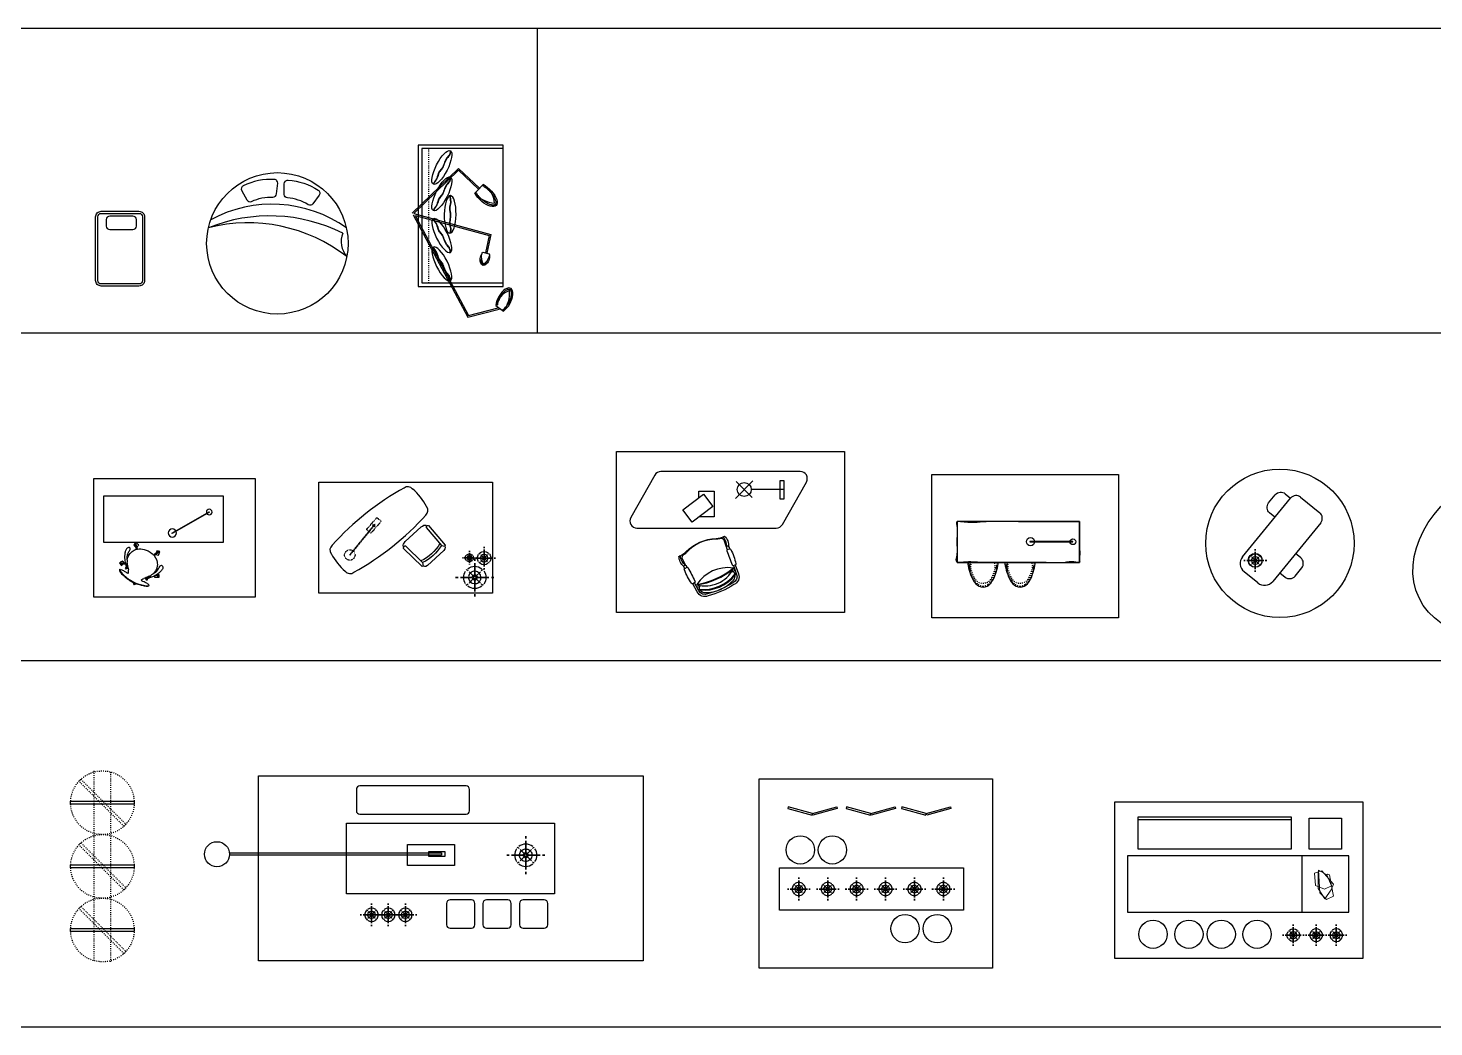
# Model space of a CAD drawing. Extents: x 185064 to 343242, y -369192 to -264966.
# Drawn here: x 209410 to 229290, y -330819 to -316695 of the extents above; entities that cross this region are included whole.
import ezdxf

# ---------------------------------------------------------------- set-up
doc = ezdxf.new("R2010")
doc.units = 0
doc.linetypes.add('ACAD_ISO03W100', pattern=[30, 12, -18])
doc.linetypes.add('DASH', pattern=[0.35, 0.25, -0.1])
doc.layers.add('01-12-Low Furniture', color=2, linetype='Continuous')

# ---------------------------------------------------------------- blocks, each defined once
blk = doc.blocks.new('WERAWERAWE')
at = {"color": 8, "linetype": 'Continuous'}
for p, q in [((106864, -18799), (106864, -18775)), ((106864, -18775), (106864, -18799)), ((106864, -18945), (106864, -18824)), ((106864, -18824), (106864, -18945)), ((106669, -18969), (106693, -18969)), ((106693, -18969), (106669, -18969)), ((106718, -18969), (106839, -18969)), ((106839, -18969), (106718, -18969)), ((106806, -18911), (106854, -18960)), ((106854, -18960), (106806, -18911)), ((106806, -19027), (106854, -18979)), ((106854, -18979), (106806, -19027)), ((106873, -18960), (106922, -18911)), ((106922, -18911), (106873, -18960)), ((106873, -18979), (106922, -19027)), ((106922, -19027), (106873, -18979)), ((106888, -18969), (107009, -18969)), ((107009, -18969), (106888, -18969)), ((106931, -18902), (106941, -18892)), ((106941, -18892), (106931, -18902)), ((107058, -18969), (107034, -18969)), ((107034, -18969), (107058, -18969)), ((106864, -19115), (106864, -18994)), ((106864, -18994), (106864, -19115)), ((106864, -19164), (106864, -19140)), ((106864, -19140), (106864, -19164))]:
    blk.add_line(p, q, dxfattribs=at)
at = {"color": 3, "linetype": 'Continuous'}
for p, q in [((106786, -18892), (106796, -18902)), ((106796, -18902), (106786, -18892)), ((106786, -19047), (106796, -19037)), ((106796, -19037), (106786, -19047)), ((106931, -19037), (106941, -19047)), ((106941, -19047), (106931, -19037))]:
    blk.add_line(p, q, dxfattribs=at)
for major_axis, start_param, end_param in [((-114, 0), -0.613826, 0.003279), ((114, 0), 3.138263, 3.755368), ((111, 24), 2.125594, 2.22504), ((111, 24), 2.125594, 2.22504), ((114, 0), 0.888609, 2.25296), ((-111, 25), 4.06263, 4.162076), ((114, 0), -0.003338, 0.613767), ((-114, 0), 2.527791, 3.144896), ((-111, 24), 0.918242, 1.017688), ((-111, 24), 0.918242, 1.017688), ((114, 0), 4.03019, 5.394541), ((111, 25), -1.01888, -0.919434), ((111, 25), -1.01888, -0.919434)]:
    blk.add_ellipse((106864, -18969), major_axis=major_axis, ratio=1, start_param=start_param, end_param=end_param, dxfattribs=at)
at = {"color": 8, "linetype": 'Continuous', "extrusion": (0, 0, -1)}
for major_axis, start_param, end_param in [((45.3, 45.3), 3.843152, 3.942598), ((45.3, 45.3), 3.843152, 3.942598), ((45.3, 45.3), 4.030214, 5.394564), ((46, 44.7), 3.127109, 3.744214), ((10.2, 9.6), 4.712363, 10.995548), ((9.91, 9.91), 3.372739, 4.481242), ((9.91, 9.91), -1.33965, -0.231147), ((9.91, 9.91), 1.801943, 2.910446), ((45.3, 45.3), -0.801005, -0.701559), ((45.3, 45.3), -0.801005, -0.701559), ((45.3, 45.3), 0.888621, 2.252972), ((45.3, 45.3), -0.617105, 0), ((9.91, 9.91), 0.231147, 1.33965), ((46, 44.7), -0.014483, 0.602622), ((45.3, 45.3), 0.701559, 0.801005), ((45.3, 45.3), 0.701559, 0.801005), ((45.3, 45.3), 2.524488, 3.141593), ((45.3, 45.3), 2.340587, 2.440033), ((45.3, 45.3), 2.340587, 2.440033)]:
    blk.add_ellipse((106864, -18969), major_axis=major_axis, ratio=1, start_param=start_param, end_param=end_param, dxfattribs=at)
at = {"color": 8, "linetype": 'Continuous'}
for major_axis, start_param, end_param in [((-24.9, 0), 3.141593, 9.424778), ((24.9, 0.3), 1.789211, 2.897713), ((-24.9, 0.3), 0.243913, 1.352416), ((12.5, 0.1), 1.791898, 2.9004), ((-12.5, 0.1), 0.240329, 1.348832), ((-12.5, 0.1), 3.382057, 4.49056), ((12.5, 0.1), -1.349407, -0.240905), ((-24.9, 0.3), 3.385683, 4.494186), ((24.9, 0.3), -1.352603, -0.2441)]:
    blk.add_ellipse((106864, -18969), major_axis=major_axis, ratio=1, start_param=start_param, end_param=end_param, dxfattribs=at)
at = {"color": 1, "linetype": 'Continuous'}
blk.add_ellipse((106864, -18969), major_axis=(-111, 25), ratio=1, start_param=4.06263, end_param=4.162076, dxfattribs=at)
blk = doc.blocks.new('awesear')
at = {"color": 3}
blk.add_line((554427, -1110411), (554429, -1110411), dxfattribs=at)
blk.add_lwpolyline([(554426, -1110411), (554430, -1110411), (554430, -1109804), (554426, -1109804), (554426, -1110411)], dxfattribs=at)
for centre, radius in [((554428, -1109804), 40.3), ((554428, -1110404), 57.6)]:
    blk.add_circle(centre, radius, dxfattribs=at)
blk = doc.blocks.new('A$C369B77DF')
at = {"layer": '01-12-Low Furniture', "color": 3}
for points, knots in [([(74, 406), (74, 405), (75, 404), (75, 403), (75, 403), (75, 403), (75, 403), (62, 397), (48, 391), (35, 385), (35, 385), (35, 385), (34, 385), (26, 402), (19, 419), (11, 436), (11, 436), (11, 437), (11, 437), (11, 437), (11, 437), (11, 437), (21, 441), (31, 446), (41, 450), (44, 452), (48, 454), (52, 455), (52, 455), (52, 455), (52, 455), (55, 448), (58, 441), (61, 435)], [0, 0, 0, 0, 1, 1, 1, 2, 2, 2, 3, 3, 3, 4, 4, 4, 5, 5, 5, 6, 6, 6, 7, 7, 7, 8, 8, 8, 9, 9, 9, 10, 10, 10, 11, 11, 11, 11]), ([(74, 406), (72, 407), (66, 410), (63, 412), (58, 415), (47, 421), (39, 425), (36, 427), (32, 428), (31, 431), (28, 436), (33, 442), (39, 440), (40, 440), (42, 439), (43, 439), (50, 435), (57, 431), (64, 427)], [0, 0, 0, 0, 1, 1, 1, 2, 2, 2, 3, 3, 3, 4, 4, 4, 5, 5, 5, 6, 6, 6, 6]), ([(59, 520), (57, 512), (70, 510), (76, 509), (93, 507), (112, 506), (130, 507), (145, 508), (161, 509), (175, 510), (180, 510), (187, 510), (192, 509), (194, 509), (196, 509), (197, 506)], [0, 0, 0, 0, 1, 1, 1, 2, 2, 2, 3, 3, 3, 4, 4, 4, 5, 5, 5, 5]), ([(59, 520), (59, 522), (58, 526), (59, 528), (61, 534), (71, 540), (75, 543), (100, 558), (128, 564), (157, 571), (173, 576), (189, 579), (205, 583), (217, 585), (232, 588), (245, 589), (274, 593), (302, 594), (331, 593)], [0, 0, 0, 0, 1, 1, 1, 2, 2, 2, 3, 3, 3, 4, 4, 4, 5, 5, 5, 6, 6, 6, 6]), ([(59, 520), (59, 520), (59, 520), (59, 520), (65, 529), (74, 534), (83, 539), (102, 548), (124, 554), (146, 560), (175, 567), (203, 575), (233, 579), (247, 581), (262, 583), (276, 584), (316, 587), (356, 584), (396, 577), (425, 572), (454, 564), (482, 556), (497, 552), (512, 548), (525, 542), (537, 536), (550, 531), (557, 520)], [0, 0, 0, 0, 1, 1, 1, 2, 2, 2, 3, 3, 3, 4, 4, 4, 5, 5, 5, 6, 6, 6, 7, 7, 7, 8, 8, 8, 9, 9, 9, 9]), ([(61, 435), (61, 435), (61, 435), (61, 434), (61, 433), (62, 431), (63, 430)], [0, 0, 0, 0, 1, 1, 1, 2, 2, 2, 2]), ([(100, 408), (100, 408), (100, 408), (101, 408), (110, 421), (121, 431), (126, 444), (127, 445), (128, 447), (128, 448), (128, 452), (124, 454), (123, 458), (121, 464), (127, 470), (134, 466), (141, 462), (156, 447), (159, 444)], [0, 0, 0, 0, 1, 1, 1, 2, 2, 2, 3, 3, 3, 4, 4, 4, 5, 5, 5, 6, 6, 6, 6]), ([(197, 506), (198, 503), (196, 497), (195, 493), (191, 485), (185, 474), (179, 467), (178, 466), (178, 464), (176, 463)], [0, 0, 0, 0, 1, 1, 1, 2, 2, 2, 3, 3, 3, 3]), ([(197, 506), (197, 506), (197, 506), (197, 506), (193, 491), (185, 477), (176, 463)], [0, 0, 0, 0, 1, 1, 1, 2, 2, 2, 2]), ([(331, 593), (338, 601), (346, 607), (354, 615), (355, 614), (356, 613), (357, 612), (363, 605), (371, 597), (378, 589), (378, 589), (378, 589), (378, 588)], [0, 0, 0, 0, 1, 1, 1, 2, 2, 2, 3, 3, 3, 4, 4, 4, 4]), ([(557, 520), (557, 523), (557, 528), (556, 530), (553, 534), (548, 538), (542, 542), (525, 553), (505, 559), (486, 564), (450, 574), (416, 583), (378, 588)], [0, 0, 0, 0, 1, 1, 1, 2, 2, 2, 3, 3, 3, 4, 4, 4, 4]), ([(557, 520), (558, 511), (544, 509), (537, 509), (521, 507), (503, 506), (485, 507), (473, 508), (460, 509), (448, 509), (441, 510), (431, 511), (424, 509), (422, 509), (418, 508), (419, 505)], [0, 0, 0, 0, 1, 1, 1, 2, 2, 2, 3, 3, 3, 4, 4, 4, 5, 5, 5, 5]), ([(419, 505), (419, 505), (419, 505), (419, 505), (418, 501), (420, 497), (421, 494), (425, 483), (433, 471), (440, 462)], [0, 0, 0, 0, 1, 1, 1, 2, 2, 2, 3, 3, 3, 3]), ([(419, 505), (419, 505), (419, 505), (419, 505), (423, 492), (432, 474), (440, 462)], [0, 0, 0, 0, 1, 1, 1, 2, 2, 2, 2]), ([(521, 400), (514, 410), (503, 423), (495, 434), (492, 439), (489, 444), (488, 449), (490, 454), (494, 457), (493, 462), (491, 468), (486, 469), (481, 466), (476, 463), (460, 447), (456, 443)], [0, 0, 0, 0, 1, 1, 1, 2, 2, 2, 3, 3, 3, 4, 4, 4, 5, 5, 5, 5]), ([(89, 341), (79, 325), (66, 298), (61, 281), (57, 266), (55, 248), (54, 231), (53, 215), (54, 198), (52, 183), (49, 169), (41, 162), (29, 165), (13, 168), (4, 185), (1, 200), (-2, 214), (1, 230), (4, 243), (8, 259), (13, 273), (20, 289), (32, 317), (49, 345), (66, 371), (73, 381), (81, 390), (89, 398)], [0, 0, 0, 0, 1, 1, 1, 2, 2, 2, 3, 3, 3, 4, 4, 4, 5, 5, 5, 6, 6, 6, 7, 7, 7, 8, 8, 8, 9, 9, 9, 9]), ([(89, 341), (78, 307), (74, 271), (81, 236), (85, 217), (92, 198), (102, 179), (108, 167), (116, 157), (125, 147), (128, 143), (132, 140), (135, 136)], [0, 0, 0, 0, 1, 1, 1, 2, 2, 2, 3, 3, 3, 4, 4, 4, 4]), ([(410, 92), (410, 92), (410, 92), (410, 92), (460, 111), (501, 147), (521, 194), (528, 209), (533, 226), (536, 242), (540, 266), (539, 291), (534, 315)], [0, 0, 0, 0, 1, 1, 1, 2, 2, 2, 3, 3, 3, 4, 4, 4, 4]), ([(527, 339), (527, 340), (527, 340), (527, 340), (525, 345), (522, 350), (519, 355), (516, 361), (513, 367), (510, 374), (509, 377), (508, 380), (506, 383)], [0, 0, 0, 0, 1, 1, 1, 2, 2, 2, 3, 3, 3, 4, 4, 4, 4]), ([(565, 348), (560, 354), (555, 363), (550, 370), (545, 379), (537, 388), (530, 394), (527, 397), (524, 399), (521, 400)], [0, 0, 0, 0, 1, 1, 1, 2, 2, 2, 3, 3, 3, 3]), ([(533, 329), (532, 333), (530, 337), (528, 339), (528, 340), (527, 339), (527, 339)], [0, 0, 0, 0, 1, 1, 1, 2, 2, 2, 2]), ([(540, 316), (540, 316), (540, 316), (540, 316), (554, 290), (560, 264), (561, 234), (562, 226), (562, 218), (562, 210), (563, 201), (562, 192), (564, 184), (566, 175), (569, 167), (578, 165), (580, 164), (583, 164), (586, 165), (603, 168), (612, 188), (615, 201), (617, 216), (614, 232), (611, 246), (606, 266), (598, 285), (589, 304), (586, 308), (583, 315), (581, 318), (581, 319), (581, 319), (581, 320)], [0, 0, 0, 0, 1, 1, 1, 2, 2, 2, 3, 3, 3, 4, 4, 4, 5, 5, 5, 6, 6, 6, 7, 7, 7, 8, 8, 8, 9, 9, 9, 10, 10, 10, 11, 11, 11, 11]), ([(585, 318), (592, 314), (599, 310), (606, 306), (608, 308), (610, 311), (611, 314), (617, 324), (623, 334), (629, 344), (628, 345), (628, 345), (628, 345), (612, 354), (595, 364), (579, 373), (579, 373), (579, 373), (579, 373), (579, 373), (578, 373), (578, 373), (574, 365), (569, 356), (565, 348)], [0, 0, 0, 0, 1, 1, 1, 2, 2, 2, 3, 3, 3, 4, 4, 4, 5, 5, 5, 6, 6, 6, 7, 7, 7, 8, 8, 8, 8]), ([(580, 321), (587, 323), (600, 323), (607, 325), (613, 327), (614, 336), (608, 338), (605, 340), (598, 338), (594, 337), (586, 336), (579, 335), (573, 335)], [0, 0, 0, 0, 1, 1, 1, 2, 2, 2, 3, 3, 3, 4, 4, 4, 4]), ([(582, 320), (582, 320), (582, 320), (582, 320), (583, 319), (584, 319), (585, 318)], [0, 0, 0, 0, 1, 1, 1, 2, 2, 2, 2]), ([(125, 106), (126, 106), (127, 106), (128, 106), (130, 92), (131, 77), (133, 62), (133, 62), (133, 62), (132, 62), (113, 60), (95, 58), (76, 56), (74, 71), (72, 86), (71, 100), (78, 101), (95, 104), (102, 104)], [0, 0, 0, 0, 1, 1, 1, 2, 2, 2, 3, 3, 3, 4, 4, 4, 5, 5, 5, 6, 6, 6, 6]), ([(102, 103), (99, 100), (92, 94), (87, 88), (85, 87), (82, 84), (81, 82), (79, 77), (84, 70), (90, 73), (92, 74), (94, 76), (96, 78), (101, 83), (108, 90), (114, 96), (118, 100), (123, 104), (125, 106)], [0, 0, 0, 0, 1, 1, 1, 2, 2, 2, 3, 3, 3, 4, 4, 4, 5, 5, 5, 6, 6, 6, 6]), ([(135, 136), (128, 129), (119, 120), (110, 111), (107, 109), (105, 106), (102, 104)], [0, 0, 0, 0, 1, 1, 1, 2, 2, 2, 2]), ([(146, 126), (175, 103), (205, 91), (237, 82), (275, 72), (324, 71), (365, 79), (369, 80), (373, 81), (377, 82), (383, 84), (390, 85), (396, 87)], [0, 0, 0, 0, 1, 1, 1, 2, 2, 2, 3, 3, 3, 4, 4, 4, 4]), ([(396, 87), (404, 72), (412, 56), (419, 40), (419, 40), (419, 40), (419, 40)], [0, 0, 0, 0, 1, 1, 1, 2, 2, 2, 2]), ([(424, 63), (424, 64), (424, 64), (424, 65), (425, 65), (425, 65), (425, 65), (439, 62), (453, 59), (468, 56), (468, 56), (468, 56), (468, 56), (465, 37), (460, 18), (456, 0), (442, 3), (427, 6), (413, 9), (413, 12), (414, 15), (414, 18), (415, 23), (418, 34), (419, 40)], [0, 0, 0, 0, 1, 1, 1, 2, 2, 2, 3, 3, 3, 4, 4, 4, 5, 5, 5, 6, 6, 6, 7, 7, 7, 8, 8, 8, 8]), ([(419, 40), (421, 38), (422, 34), (423, 31), (425, 28), (427, 24), (429, 19), (431, 16), (432, 13), (435, 12), (441, 9), (446, 15), (444, 21), (443, 24), (441, 28), (439, 31), (436, 38), (432, 45), (428, 53), (427, 56), (425, 60), (424, 63)], [0, 0, 0, 0, 1, 1, 1, 2, 2, 2, 3, 3, 3, 4, 4, 4, 5, 5, 5, 6, 6, 6, 7, 7, 7, 7])]:
    blk.add_open_spline(points, degree=3, knots=knots, dxfattribs=at)
for points in [[(61, 435), (62, 434), (63, 432), (64, 430)], [(63, 430), (63, 430), (63, 430), (64, 430)], [(64, 427), (64, 428), (63, 429), (63, 430)], [(65, 427), (65, 428), (64, 429), (64, 430)], [(64, 427), (64, 427), (64, 427), (65, 427)], [(100, 408), (88, 414), (76, 420), (65, 427)], [(114, 401), (123, 414), (135, 426), (141, 441)], [(120, 397), (130, 409), (141, 421), (150, 432)], [(141, 441), (143, 446), (144, 453), (140, 457)], [(150, 432), (147, 435), (144, 439), (141, 441)], [(150, 432), (159, 441), (167, 451), (175, 461)], [(176, 463), (176, 463), (175, 461), (175, 461)], [(331, 593), (338, 592), (345, 592), (352, 592)], [(352, 592), (354, 599), (366, 597), (366, 590)], [(352, 592), (357, 591), (361, 591), (366, 590)], [(378, 588), (374, 589), (370, 590), (366, 590)], [(456, 443), (450, 449), (445, 456), (440, 462)], [(466, 432), (462, 436), (459, 439), (456, 443)], [(466, 432), (469, 435), (472, 438), (475, 441)], [(506, 383), (494, 400), (479, 416), (466, 432)], [(475, 441), (473, 446), (472, 452), (476, 457)], [(507, 396), (496, 410), (482, 424), (475, 441)], [(89, 398), (84, 401), (79, 403), (74, 406)], [(89, 398), (91, 399), (93, 400), (95, 401)], [(89, 341), (96, 355), (104, 368), (109, 383)], [(95, 401), (96, 403), (99, 405), (100, 408)], [(95, 401), (101, 402), (106, 399), (109, 395)], [(109, 395), (111, 397), (112, 399), (114, 401)], [(110, 386), (111, 389), (111, 393), (109, 395)], [(109, 383), (109, 384), (110, 385), (110, 386)], [(109, 383), (110, 383), (111, 385), (112, 386)], [(112, 386), (111, 386), (111, 386), (110, 386)], [(112, 386), (115, 390), (118, 393), (120, 397)], [(120, 397), (118, 398), (116, 400), (114, 401)], [(506, 383), (505, 387), (504, 392), (507, 396)], [(507, 396), (510, 400), (516, 402), (521, 400)], [(531, 329), (529, 332), (528, 336), (527, 339)], [(531, 329), (531, 329), (532, 329), (533, 329)], [(534, 315), (533, 320), (532, 324), (531, 329)], [(540, 316), (538, 320), (536, 325), (533, 329)], [(534, 315), (536, 315), (538, 316), (540, 316)], [(573, 335), (570, 339), (567, 344), (565, 348)], [(580, 321), (577, 326), (575, 330), (573, 335)], [(581, 320), (581, 320), (580, 321), (580, 321)], [(581, 320), (581, 320), (581, 320), (582, 320)], [(582, 320), (582, 319), (584, 317), (585, 318)], [(102, 104), (102, 104), (102, 104), (102, 103)], [(146, 126), (139, 119), (132, 113), (125, 106)], [(135, 136), (139, 133), (143, 130), (146, 126)], [(396, 87), (401, 89), (405, 90), (410, 92)], [(410, 92), (414, 82), (419, 72), (424, 63)], [(419, 40), (419, 39), (419, 39), (419, 39)]]:
    blk.add_open_spline(points, degree=3, dxfattribs=at)
blk = doc.blocks.new('33232')
at = {"color": 3, "linetype": 'ACAD_ISO03W100'}
for centre, radius, start, end in [((225188, -323898), 635, 150.9874, 163.8281), ((225188, -323898), 620, 153.2561, 163.8207), ((224821, -323694), 216, 128.0105, 151.0828), ((224758, -323681), 140, 27.5187, 153.2561), ((224758, -323611), 111, 90.3874, 128.7518), ((224758, -323611), 111, 52.023, 90.3874), ((224696, -323695), 216, 29.6919, 52.7642), ((224332, -323903), 620, 16.954, 27.5187), ((224332, -323903), 635, 16.9466, 29.7873), ((226328, -323992), 1778, 173.5218, 174.9423), ((224776, -323776), 191, 164.4682, 197.9717), ((224742, -323776), 191, 340.5222, 16.3065), ((224015, -324000), 965, 12.6915, 15.769), ((223193, -324013), 1778, 5.7437, 7.253)]:
    blk.add_arc(centre, radius, start, end, dxfattribs=at)
at = {"color": 3, "linetype": 'ByBlock'}
for centre, radius, start, end in [((224958, -323785), 394, 140.3346, 162.6637), ((224758, -323622), 135, 41.2209, 139.5539), ((224560, -323788), 394, 18.1111, 40.4402), ((226315, -323992), 1778, 173.5218, 174.9396), ((225506, -323990), 978, 160.7877, 168.266), ((225506, -323990), 965, 165.0058, 168.0833), ((224015, -324000), 978, 12.5087, 19.987), ((224742, -323776), 206, 343.4131, 16.3299), ((223206, -324013), 1778, 5.7409, 7.253)]:
    blk.add_arc(centre, radius, start, end, dxfattribs=at)

msp = doc.modelspace()

# ---------------------------------------------------------------- linework, layer by layer
at = {"color": 8}
for p, q in [((185064, -316695), (287702, -316695)), ((216610, -316695), (216610, -321002)), ((216610, -316695), (216610, -321002)), ((185064, -321002), (267298, -321002)), ((219659, -323098), (219412, -323345)), ((219422, -323105), (219649, -323332)), ((220098, -323220), (219637, -323220)), ((185064, -325638), (267298, -325638)), ((185064, -330819), (252795, -330819))]:
    msp.add_line(p, q, dxfattribs=at)
at = {"color": 3}
for p, q in [((214978, -318398), (214978, -320298)), ((216128, -318398), (214978, -318398)), ((215846, -318905), (215727, -319030)), ((215801, -318952), (215774, -318981)), ((215841, -319865), (215930, -319885)), ((215876, -319872), (215895, -319877)), ((214978, -320298), (216128, -320298)), ((216024, -320618), (216134, -320696)), ((216063, -320646), (216059, -320652)), ((216079, -320657), (216073, -320669)), ((226585, -324170), (227263, -323341)), ((227404, -323327), (227675, -323549)), ((227689, -323690), (227011, -324519)), ((226800, -324540), (226606, -324382))]:
    msp.add_line(p, q, dxfattribs=at)
at = {"color": 3, "linetype": 'ACAD_ISO03W100'}
msp.add_line((215070, -318398), (215070, -320298), dxfattribs=at)
at = {"color": 3, "linetype": 'Continuous'}
for p, q in [((215254, -324011), (215303, -324023)), ((214989, -324254), (214998, -324304))]:
    msp.add_line(p, q, dxfattribs=at)
at = {"color": 8, "linetype": 'ACAD_ISO03W100'}
for p, q in [((210341, -327199), (210341, -329899)), ((210581, -329899), (210581, -327199))]:
    msp.add_line(p, q, dxfattribs=at)
at = {"color": 3, "lineweight": -2}
for p, q in [((227274, -327893), (225104, -327893)), ((227421, -328399), (227421, -329199))]:
    msp.add_line(p, q, dxfattribs=at)
at = {"color": 3}
for points in [[(214928, -318348), (214928, -320348), (216128, -320348), (216128, -318348)], [(224280, -324251), (224280, -323671), (222548, -323671), (222548, -324251)], [(210911, -327629), (210911, -327669), (210011, -327669), (210011, -327629)], [(220496, -327823), (220502, -327800), (220158, -327707), (220152, -327731)], [(220509, -327823), (220502, -327800), (220847, -327707), (220853, -327731)], [(221321, -327823), (221327, -327800), (220983, -327707), (220977, -327731)], [(221333, -327823), (221327, -327800), (221671, -327707), (221677, -327731)], [(222105, -327823), (222111, -327800), (221767, -327707), (221761, -327731)], [(222117, -327823), (222111, -327800), (222455, -327707), (222461, -327731)], [(210911, -328529), (210911, -328569), (210011, -328569), (210011, -328529)], [(210911, -329429), (210911, -329469), (210011, -329469), (210011, -329429)]]:
    msp.add_lwpolyline(points, close=True, dxfattribs=at)
for points in [[(212505, -319125, 0.393426), (212570, -319146, -0.120303), (212872, -319084, 0.393426), (212923, -319040), (212940, -318890, 0.43156), (212893, -318835, 0.126716), (212453, -318924, 0.43156), (212431, -318994)], [(213437, -319179, -0.393426), (213371, -319192, 0.120303), (213078, -319096, -0.393426), (213032, -319046), (213033, -318896, -0.43156), (213086, -318846, -0.126716), (213512, -318986, -0.43156), (213526, -319058)], [(210445, -319285), (210978, -319285, -0.414214), (211058, -319365), (211058, -320263, -0.414214), (210978, -320343), (210445, -320343, -0.414214), (210365, -320263), (210365, -319365, -0.414214)], [(210445, -319315), (210978, -319315, -0.414214), (211028, -319365), (211028, -320263, -0.414214), (210978, -320313), (210445, -320313, -0.414214), (210395, -320263), (210395, -319365, -0.414214)], [(210941, -319494), (210941, -319403, 0.414214), (210891, -319353), (210564, -319353, 0.414214), (210514, -319403), (210514, -319494, 0.414214), (210564, -319544), (210891, -319544, 0.414214)], [(218359, -322965, 0.27021), (218272, -323015), (217932, -323615, 0.574543), (218019, -323765), (219989, -323765, 0.27021), (220076, -323714), (220416, -323114, 0.574543), (220329, -322965)]]:
    msp.add_lwpolyline(points, format="xyb", close=True, dxfattribs=at)
for points in [[(214843, -319312), (215497, -318678), (215794, -318959)], [(215781, -318974), (215497, -318706), (214866, -319318), (215954, -319615), (215895, -319877)], [(214856, -319336), (215628, -320784), (216073, -320669)], [(214883, -319343), (215638, -320761), (216059, -320652)], [(214883, -319343), (215931, -319630), (215876, -319872)], [(219296, -324070), (219329, -324057)], [(218696, -324336), (218728, -324320)], [(219384, -324296), (219411, -324287)], [(218836, -324539), (218811, -324552)]]:
    msp.add_lwpolyline(points, dxfattribs=at)
at = {"color": 8}
for points in [[(217731, -322684), (220953, -322684), (220953, -324960), (217731, -324960)], [(222189, -323009), (224830, -323009), (224830, -325035), (222189, -325035)], [(210339, -323065), (212619, -323065), (212619, -324743), (210339, -324743)], [(213522, -323118), (215976, -323118), (215976, -324688), (213522, -324688)], [(220098, -323093), (220098, -323358), (220045, -323358), (220045, -323093)], [(219091, -323461), (218800, -323680), (218669, -323505), (218959, -323286)], [(212670, -327267), (218109, -327267), (218109, -329886), (212670, -329886)], [(219746, -327310), (223050, -327310), (223050, -329989), (219746, -329989)], [(224778, -327638), (228283, -327638), (228283, -329854), (224778, -329854)], [(214776, -328238), (215442, -328238), (215442, -328535), (214776, -328535)], [(215076, -328337), (215301, -328337), (215301, -328409), (215076, -328409)]]:
    msp.add_lwpolyline(points, close=True, dxfattribs=at)
for points in [[(218895, -323335), (218895, -323244), (219114, -323244), (219114, -323607), (218895, -323607)], [(212257, -328360), (215255, -328360), (215255, -328391), (212257, -328391)]]:
    msp.add_lwpolyline(points, dxfattribs=at)
at = {"color": 3, "lineweight": -2}
for points in [[(210475, -323313), (210475, -323963), (212175, -323963), (212175, -323313)], [(225104, -327853), (225104, -328303), (227274, -328303), (227274, -327853)], [(227528, -327868), (227984, -327868), (227984, -328306), (227528, -328306)], [(224956, -329199), (228085, -329199), (228085, -328399), (224956, -328399)]]:
    msp.add_lwpolyline(points, close=True, dxfattribs=at)
at = {"color": 3}
for points in [[(227042, -323612), (226967, -323551, -0.414214), (226953, -323410), (227047, -323294, -0.414214), (227188, -323280), (227263, -323341)], [(219259, -323881, -0.231998), (219316, -324028, -0.075375), (219329, -324057, -0.365681), (219348, -324066, -0.055159), (219419, -324270, -0.319527), (219411, -324287), (219456, -324411, -0.395806), (219391, -324564, -0.075688), (219028, -324724, -0.395806), (218871, -324668), (218811, -324552, -0.311689), (218793, -324546, -0.055159), (218690, -324356, -0.357831), (218696, -324336, -0.078455), (218684, -324307, -0.232279), (218614, -324165, 0.086606), (218716, -324098, -0.179559), (219140, -323911, 0.086606), (219259, -323881, 1.929916)], [(219288, -324029, 0.183657), (219252, -323908, -0.48548), (219254, -323883, -0.231998)], [(219316, -324028, 0.845556), (219287, -324043, 0.051085), (219296, -324070, 1.891158)], [(218703, -324287, -0.183657), (218638, -324179, 0.51237), (218617, -324164, 0.231998)], [(219296, -324070, 0.280574), (219292, -324086, 0.003963), (219367, -324286, 0.341999), (219384, -324296, -0.99526)], [(227111, -324397), (227186, -324458, 0.414214), (227326, -324444), (227421, -324328, 0.414214), (227407, -324187), (227332, -324126)], [(218684, -324307, -0.845556), (218715, -324295, -0.051085), (218728, -324320, -1.891158)], [(218684, -324307, 0.000267), (218684, -324307, 0.232279)], [(218728, -324320, -0.280574), (218743, -324328, -0.003963), (218840, -324518, -0.353807), (218836, -324539, 0.99526)], [(219384, -324296), (219430, -324420, -0.401727), (219378, -324538, -0.076509), (219018, -324697, -0.401727), (218896, -324655), (218836, -324539)]]:
    msp.add_lwpolyline(points, format="xyb", dxfattribs=at)
at = {"color": 3, "linetype": 'DASH', "ltscale": 0.1}
for points in [[(214225, -323811), (214196, -323785), (214341, -323616), (214403, -323669), (214258, -323838), (214231, -323815)], [(214292, -323733), (214282, -323725), (214292, -323713), (214318, -323736), (214308, -323747), (214297, -323738)]]:
    msp.add_lwpolyline(points, dxfattribs=at)
msp.add_lwpolyline([(213962, -324148), (214316, -323716), (214310, -323711), (213957, -324144)], close=True, dxfattribs=at)
at = {"color": 3, "linetype": 'Continuous'}
msp.add_lwpolyline([(214969, -323746), (214988, -323736), (215006, -323726, -0.344151), (215046, -323732, -0.318714), (215074, -323731), (215310, -324008), (215303, -324023, -0.164168), (215303, -324059), (215288, -324083), (215059, -324293), (215034, -324307, -0.298595), (214998, -324304), (214981, -324310), (214719, -324055, -0.274063), (214721, -324031, -0.344151), (214718, -323991), (214741, -323956), (214969, -323746)], format="xyb", close=True, dxfattribs=at)
msp.add_lwpolyline([(215046, -323732, 0.318714), (215038, -323759), (215254, -324011, -0.143237), (214989, -324254), (214751, -324022, 0.364606), (214721, -324031)], format="xyb", dxfattribs=at)
at = {"color": 8, "linetype": 'Continuous'}
for points in [[(219286, -324035), (219251, -323938, 0.382019), (219203, -323913, -0.042075), (219141, -323923, 0.215189), (218724, -324107, -0.042075), (218675, -324146, 0.382019), (218661, -324198), (218708, -324289)], [(219380, -324330, 0.289446), (218866, -324561, 0.334274), (218867, -324569, 0.350145), (219385, -324339, 0.341759), (219380, -324330, 2.926038)], [(218917, -324579, 0.36322), (218906, -324640), (218911, -324640, 0.207111), (218981, -324678, 0.212841), (219386, -324501, 0.201193), (219409, -324427, 0.538486), (219410, -324413, 0.346006), (219358, -324385, 0.458796)]]:
    msp.add_lwpolyline(points, format="xyb", dxfattribs=at)
at = {"color": 8, "linetype": 'ACAD_ISO03W100'}
for points in [[(210793, -327953), (210765, -327982), (210128, -327345), (210157, -327317)], [(210793, -328853), (210765, -328882), (210128, -328245), (210157, -328217)], [(210793, -329753), (210765, -329782), (210128, -329145), (210157, -329117)]]:
    msp.add_lwpolyline(points, close=True, dxfattribs=at)
at = {"color": 3, "ltscale": 5}
for points in [[(214102, -327812), (215603, -327812, 0.414214), (215653, -327762), (215653, -327462, 0.414214), (215603, -327412), (214102, -327412, 0.414214), (214052, -327462), (214052, -327762, 0.414214)], [(215378, -329424), (215678, -329424, 0.414214), (215728, -329374), (215728, -329074, 0.414214), (215678, -329024), (215378, -329024, 0.414214), (215328, -329074), (215328, -329374, 0.414214)], [(215892, -329424), (216192, -329424, 0.414214), (216242, -329374), (216242, -329074, 0.414214), (216192, -329024), (215892, -329024, 0.414214), (215842, -329074), (215842, -329374, 0.414214)], [(216409, -329424), (216709, -329424, 0.414214), (216759, -329374), (216759, -329074, 0.414214), (216709, -329024), (216409, -329024, 0.414214), (216359, -329074), (216359, -329374, 0.414214)]]:
    msp.add_lwpolyline(points, format="xyb", close=True, dxfattribs=at)
msp.add_lwpolyline([(216852, -328939), (213911, -328939), (213911, -327938), (216852, -327938)], close=True, dxfattribs=at)
msp.add_lwpolyline([(220038, -329169), (220038, -328569), (222638, -328569), (222638, -329169)], close=True)
at = {"color": 8, "lineweight": 0}
msp.add_lwpolyline([(227655, -328625), (227653, -328860), (227749, -329009), (227837, -328879), (227869, -328802), (227704, -328613), (227602, -328645), (227614, -328822), (227743, -328870), (227840, -328826), (227774, -328670), (227657, -328605), (227675, -328923), (227773, -329016), (227870, -328972), (227840, -328826), (227813, -328670), (227785, -328661), (227774, -328670)], dxfattribs=at)
at = {"color": 3}
for centre, radius in [((212935, -319739), 1000), ((220330, -328316), 200), ((220784, -328316), 200), ((221811, -329430), 200), ((222266, -329430), 200)]:
    msp.add_circle(centre, radius, dxfattribs=at)
at = {"color": 8}
for centre, radius in [((227112, -323981), 1049), ((219537, -323220), 99.2), ((226762, -324221), 98.4), ((212081, -328377), 177)]:
    msp.add_circle(centre, radius, dxfattribs=at)
at = {"color": 3, "linetype": 'DASH', "ltscale": 0.1}
msp.add_circle((213959, -324146), 74, dxfattribs=at)
at = {"color": 8, "linetype": 'ACAD_ISO03W100'}
for centre in [(210461, -327649), (210461, -328549), (210461, -329449)]:
    msp.add_circle(centre, 450, dxfattribs=at)
at = {"color": 3, "lineweight": -2}
for centre in [(225318, -329509), (225825, -329509), (226282, -329509), (226789, -329509)]:
    msp.add_circle(centre, 200, dxfattribs=at)
at = {"color": 3}
for centre, radius, start, end in [((216030, -318773), 397, 220.3353, 266.7005), ((215650, -319205), 359, 5.6708, 56.9102), ((212861, -321010), 1824, 54.8575, 118.4648), ((212826, -321675), 2324, 63.5452, 111.8691), ((212518, -321740), 2291, 52.3579, 104.1027), ((214157, -319714), 320, 157.9043, 221.4293), ((215995, -319932), 178, 166.1385, 214.015), ((215762, -319876), 178, 298.7988, 346.6753), ((216318, -320694), 304, 109.5286, 165.541), ((215821, -320450), 398, 321.8854, 6.1252), ((216622, -326620), 3912, 118.8833, 138.089), ((214781, -323266), 85.7, 38.4979, 128.4979), ((214295, -323855), 848, 27.6623, 49.3336), ((227341, -323405), 100, 50.7292, 140.7292), ((212125, -320966), 3912, 298.9069, 318.1126), ((214979, -323515), 85.7, 308.4979, 38.4979), ((227612, -323626), 100, 320.7292, 50.7292), ((213764, -324074), 85.7, 128.4979, 218.4979), ((214448, -323733), 848, 207.6623, 229.3336), ((226701, -324265), 150, 140.7292, 230.7292), ((213963, -324323), 85.7, 218.4979, 308.4979), ((226895, -324424), 150, 230.7292, 320.7292)]:
    msp.add_arc(centre, radius, start, end, dxfattribs=at)
at = {"color": 8, "linetype": 'Continuous'}
for centre, radius, start, end in [((218699, -323492), 1082, 278.8801, 309.1474), ((218702, -323500), 1082, 278.7703, 309.1474), ((218956, -324057), 577, 264.6172, 321.9263), ((218972, -324093), 550, 263.7032, 322.6228), ((219322, -324311), 93.1, 307.5145, 333.4929), ((218889, -324502), 93.1, 254.2504, 280.2288)]:
    msp.add_arc(centre, radius, start, end, dxfattribs=at)
at = {"color": 3}
for centre in [(215261, -318666), (215261, -319039)]:
    msp.add_ellipse(centre, major_axis=(120, 237), ratio=0.313153, dxfattribs=at)
at = {"color": 3, "extrusion": (0, 0, -1)}
for centre, major_axis in [((215378, -319330), (-5, -266)), ((215261, -319629), (120, -237)), ((215261, -320030), (120, -237))]:
    msp.add_ellipse(centre, major_axis=major_axis, ratio=0.313153, dxfattribs=at)
for centre, major_axis, ratio, start_param, end_param in [((215869, -319048), (160, -156), 0.451625, 4.164552, 8.38975), ((215868, -319947), (-26, -103), 0.603725, 3.920017, 8.619742)]:
    msp.add_ellipse(centre, major_axis=major_axis, ratio=ratio, start_param=start_param, end_param=end_param, dxfattribs=at)
at = {"color": 3}
msp.add_ellipse((216144, -320543), major_axis=(-90, -168), ratio=0.485656, start_param=0.747177, end_param=5.412675, dxfattribs=at)
at = {"color": 8}
msp.add_ellipse((230517, -324062), major_axis=(-1436, -692), ratio=0.734783, dxfattribs=at)
at = {"color": 3, "linetype": 'Continuous', "extrusion": (-1.01422e-16, 2.89479e-16, -1)}
msp.add_ellipse((214707, -323679), major_axis=(-81, -602), ratio=1, start_param=-1.177212, end_param=-0.571226, dxfattribs=at)
at = {"color": 3}
for points in [[(215382, -318429), (215372, -318478), (215328, -318536), (215292, -318612), (215258, -318684), (215219, -318732), (215188, -318821), (215158, -318868), (215137, -318901)], [(215386, -318431), (215376, -318480), (215332, -318539), (215296, -318614), (215262, -318686), (215223, -318734), (215192, -318824), (215162, -318870), (215141, -318903)], [(215382, -318802), (215372, -318850), (215328, -318909), (215292, -318984), (215258, -319056), (215219, -319104), (215188, -319194), (215158, -319240), (215137, -319273)], [(215386, -318804), (215376, -318853), (215332, -318911), (215296, -318987), (215262, -319059), (215223, -319107), (215192, -319196), (215162, -319243), (215141, -319276)], [(215373, -319596), (215387, -319548), (215376, -319476), (215380, -319393), (215383, -319313), (215372, -319252), (215386, -319159), (215382, -319104), (215378, -319065)], [(215377, -319596), (215392, -319548), (215380, -319476), (215384, -319392), (215388, -319312), (215377, -319252), (215391, -319159), (215387, -319103), (215383, -319064)], [(215382, -319866), (215372, -319817), (215328, -319759), (215292, -319683), (215258, -319611), (215219, -319563), (215188, -319474), (215158, -319427), (215137, -319394)], [(215386, -319863), (215376, -319814), (215332, -319756), (215296, -319681), (215262, -319608), (215223, -319560), (215192, -319471), (215162, -319424), (215141, -319392)], [(215382, -320267), (215372, -320218), (215328, -320160), (215292, -320084), (215258, -320012), (215219, -319964), (215188, -319875), (215158, -319828), (215137, -319795)], [(215386, -320264), (215376, -320215), (215332, -320157), (215296, -320082), (215262, -320009), (215223, -319961), (215192, -319872), (215162, -319825), (215141, -319793)], [(224280, -323671), (224027, -323671), (223414, -323671), (222959, -323671), (222596, -323671), (222548, -323671), (222548, -323728), (222548, -323961), (222548, -324142), (222548, -324251), (222602, -324251), (222866, -324251), (223154, -324251), (223389, -324251), (223711, -324251), (224074, -324251), (224252, -324251), (224280, -324251), (224280, -324233), (224280, -324166), (224280, -324036), (224280, -323924), (224280, -323780), (224280, -323671)]]:
    msp.add_spline(points, degree=3, dxfattribs=at)
for points, knots in [([(215836, -318922), (215842, -318925), (215847, -318929), (215864, -318939), (215874, -318946), (215895, -318962), (215905, -318971), (215925, -318989), (215935, -318998), (215953, -319018), (215962, -319028), (215978, -319049), (215985, -319059), (215997, -319080), (216003, -319090), (216011, -319107), (216014, -319115), (216019, -319130), (216021, -319137), (216023, -319148), (216024, -319153), (216025, -319161), (216024, -319165), (216024, -319172), (216023, -319174), (216022, -319179), (216021, -319181), (216019, -319185), (216018, -319186), (216016, -319189), (216014, -319190), (216012, -319193), (216010, -319194), (216006, -319196), (216004, -319196), (215999, -319198), (215997, -319198), (215991, -319199), (215988, -319199), (215981, -319199), (215977, -319199), (215969, -319198), (215965, -319197), (215955, -319195), (215948, -319193), (215933, -319188), (215925, -319184), (215910, -319177), (215902, -319173), (215886, -319163), (215877, -319158), (215861, -319147), (215853, -319140), (215837, -319127), (215829, -319121), (215811, -319104), (215801, -319094), (215782, -319073), (215774, -319063), (215758, -319041), (215751, -319031), (215744, -319020)], [4.164552, 4.164552, 4.164552, 4.164552, 4.266135, 4.266135, 4.455682, 4.455682, 4.645228, 4.645228, 4.834774, 4.834774, 5.024321, 5.024321, 5.213867, 5.213867, 5.403414, 5.403414, 5.556774, 5.556774, 5.710134, 5.710134, 5.830926, 5.830926, 5.951719, 5.951719, 6.048391, 6.048391, 6.145064, 6.145064, 6.241737, 6.241737, 6.338409, 6.338409, 6.435082, 6.435082, 6.531755, 6.531755, 6.628427, 6.628427, 6.7251, 6.7251, 6.821773, 6.821773, 6.918446, 6.918446, 7.065507, 7.065507, 7.212569, 7.212569, 7.359631, 7.359631, 7.506693, 7.506693, 7.653755, 7.653755, 7.800816, 7.800816, 7.99766, 7.99766, 8.194503, 8.194503, 8.38975, 8.38975, 8.38975, 8.38975]), ([(215900, -319988), (215899, -319991), (215897, -319994), (215893, -320001), (215890, -320006), (215884, -320013), (215881, -320017), (215875, -320022), (215872, -320024), (215867, -320027), (215865, -320029), (215860, -320031), (215858, -320031), (215855, -320032), (215853, -320032), (215850, -320032), (215849, -320032), (215846, -320031), (215845, -320031), (215843, -320030), (215841, -320029), (215839, -320027), (215838, -320026), (215835, -320024), (215834, -320022), (215831, -320019), (215830, -320017), (215828, -320012), (215827, -320010), (215825, -320005), (215824, -320002), (215822, -319994), (215822, -319989), (215821, -319979), (215820, -319974), (215821, -319967), (215821, -319966), (215821, -319965)], [5.0596, 5.0596, 5.0596, 5.0596, 5.167177, 5.167177, 5.354955, 5.354955, 5.542733, 5.542733, 5.699356, 5.699356, 5.85598, 5.85598, 6.012603, 6.012603, 6.13799, 6.13799, 6.263377, 6.263377, 6.388764, 6.388764, 6.514152, 6.514152, 6.639539, 6.639539, 6.764926, 6.764926, 6.890313, 6.890313, 7.0157, 7.0157, 7.141087, 7.141087, 7.325595, 7.325595, 7.510103, 7.510103, 7.544591, 7.544591, 7.544591, 7.544591]), ([(216123, -320680), (216127, -320677), (216131, -320674), (216141, -320666), (216147, -320660), (216160, -320647), (216166, -320640), (216178, -320625), (216184, -320617), (216196, -320600), (216201, -320591), (216211, -320572), (216216, -320563), (216224, -320544), (216228, -320535), (216234, -320516), (216237, -320507), (216241, -320488), (216243, -320480), (216245, -320463), (216246, -320455), (216246, -320441), (216245, -320436), (216244, -320425), (216243, -320421), (216240, -320413), (216239, -320410), (216237, -320405), (216235, -320403), (216232, -320399), (216231, -320397), (216228, -320395), (216226, -320394), (216223, -320392), (216221, -320391), (216217, -320390), (216215, -320390), (216210, -320389), (216207, -320390), (216202, -320390), (216198, -320391), (216192, -320393), (216188, -320394), (216181, -320398), (216177, -320400), (216169, -320404), (216165, -320407), (216155, -320414), (216149, -320420), (216137, -320431), (216131, -320437), (216119, -320451), (216113, -320459), (216101, -320474), (216096, -320483), (216085, -320500), (216081, -320509), (216072, -320526), (216067, -320536), (216060, -320554), (216057, -320563), (216051, -320581), (216049, -320590), (216046, -320606), (216045, -320613), (216044, -320620)], [0.747177, 0.747177, 0.747177, 0.747177, 0.852716, 0.852716, 1.025521, 1.025521, 1.198327, 1.198327, 1.371132, 1.371132, 1.543938, 1.543938, 1.716743, 1.716743, 1.889549, 1.889549, 2.062354, 2.062354, 2.23516, 2.23516, 2.407965, 2.407965, 2.549139, 2.549139, 2.690314, 2.690314, 2.803132, 2.803132, 2.91595, 2.91595, 3.028768, 3.028768, 3.141586, 3.141586, 3.254404, 3.254404, 3.367222, 3.367222, 3.48004, 3.48004, 3.592858, 3.592858, 3.705676, 3.705676, 3.818494, 3.818494, 3.931312, 3.931312, 4.098022, 4.098022, 4.264731, 4.264731, 4.431441, 4.431441, 4.59815, 4.59815, 4.76486, 4.76486, 4.931569, 4.931569, 5.098279, 5.098279, 5.264988, 5.264988, 5.412675, 5.412675, 5.412675, 5.412675])]:
    msp.add_open_spline(points, degree=3, knots=knots, dxfattribs=at)

# ---------------------------------------------------------------- block references
at = {"color": 3, "lineweight": -2, "xscale": -1, "rotation": 299.5931979989863}
msp.add_blockref('awesear', (1450804, -257579), dxfattribs=at)
at = {"color": 3, "lineweight": -2, "xscale": -0.95, "yscale": 0.95, "zscale": 0.95, "rotation": 151.4493322707885}
msp.add_blockref('A$C369B77DF', (210891, -323891), dxfattribs=at)
at = {"color": 3, "rotation": 180}
for p, xscale, yscale, zscale in [((127221, -339924), -0.8294400000000001, 0.8294400000000001, 0.8294400000000001), ((67997, -350686), -1.3824, 1.3824, 1.3824), ((162469, -333626), -0.4976640000000003, 0.4976640000000003, 0.4976640000000003), ((138127, -339958), -0.8294400000000001, 0.8294400000000001, 0.8294400000000001)]:
    msp.add_blockref('WERAWERAWE', p, dxfattribs=dict(at, xscale=xscale, yscale=yscale, zscale=zscale))
at = {"color": 3, "lineweight": -2, "rotation": 270}
msp.add_blockref('awesear', (1333989, 230470), dxfattribs=at)
at = {"rotation": 180}
for p in [(447672, -648086), (448197, -648086)]:
    msp.add_blockref('33232', p, dxfattribs=at)
at = {"color": 8, "rotation": 180}
for p, xscale, yscale, zscale in [((364176, -354614), 1.3824, 1.3824, 1.3824), ((308946, -344603), 0.8294400000000001, 0.8294400000000001, 0.8294400000000001), ((309355, -344603), 0.8294400000000001, 0.8294400000000001, 0.8294400000000001), ((309764, -344603), 0.8294400000000001, 0.8294400000000001, 0.8294400000000001), ((310172, -344603), 0.8294400000000001, 0.8294400000000001, 0.8294400000000001), ((310581, -344603), 0.8294400000000001, 0.8294400000000001, 0.8294400000000001), ((310990, -344603), 0.8294400000000001, 0.8294400000000001, 0.8294400000000001), ((302904, -344968), 0.8294400000000001, 0.8294400000000001, 0.8294400000000001), ((303141, -344968), 0.8294400000000001, 0.8294400000000001, 0.8294400000000001), ((303382, -344968), 0.8294400000000001, 0.8294400000000001, 0.8294400000000001)]:
    msp.add_blockref('WERAWERAWE', p, dxfattribs=dict(at, xscale=xscale, yscale=yscale, zscale=zscale))
at = {"color": 8, "yscale": 0.7776000000000002, "zscale": 0.7776000000000002}
for p, xscale in [((310399, -314772), -0.7776000000000002), ((144528, -314772), 0.7776000000000002), ((144812, -314772), 0.7776000000000002)]:
    msp.add_blockref('WERAWERAWE', p, dxfattribs=dict(at, xscale=xscale))

doc.saveas('drawing.dxf')
